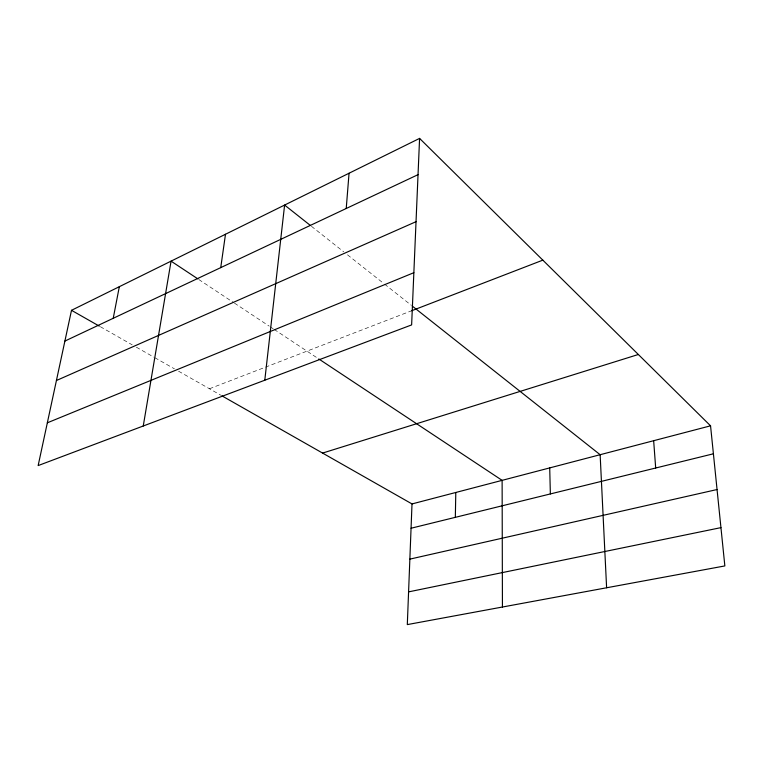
<?xml version="1.0" encoding="UTF-8"?>
<svg xmlns="http://www.w3.org/2000/svg" width="763" height="763" viewBox="0 0 763 763"><rect width="100%" height="100%" fill="white"/><g stroke="black" fill="none" stroke-linecap="round" stroke-linejoin="round"><path stroke-width="0.57" stroke-dasharray="3.81 2.86" d="M209.453 388.758L411.619 310.77M100.315 326.698L132.218 344.838M136.339 347.184L153.84 357.132M154.87 357.723L174.441 368.844M178.552 371.19L220.765 395.186M198.79 279.506L233.459 302.463M234.451 303.111L269.205 326.125M270.197 326.783L273.183 328.758M274.175 329.416L317.789 358.295M311.418 226.277L343.779 251.876M347.47 254.804L383.608 283.388M384.533 284.122L411.419 305.391"/><path stroke-width="1.14" d="M455.33 517.343L455.797 492.478M221.795 395.768L412.01 503.933L407.308 624.601L724.85 565.927L710.553 425.821L419.583 138.399L71.503 310.312L38.15 465.583L411.629 324.914L419.583 138.399M346.23 208.499L349.053 173.23M264.79 380.222L284.609 205.066L310.493 225.543M220.736 267.632L225.495 234.26M143.253 426.002L171.065 261.146L197.808 278.848M113.229 318.285L119.324 286.697M64.903 341.061L418.038 174.66M56.424 380.518L416.035 221.68M47.335 422.816L413.851 272.696M411.619 310.77L542.836 260.145M322.577 453.079L638.345 354.49M412.01 503.933L710.553 425.821M411.066 528.234L713.405 453.794M409.865 559.126L717.058 489.531M408.587 591.878L720.94 527.634M71.503 310.312L99.285 326.116M318.772 358.944L502.121 480.356L502.435 607.024M412.344 306.125L600.138 454.71L606.614 587.768M653.653 440.709L655.684 468.005M549.713 467.9L550.361 493.938"/></g></svg>
